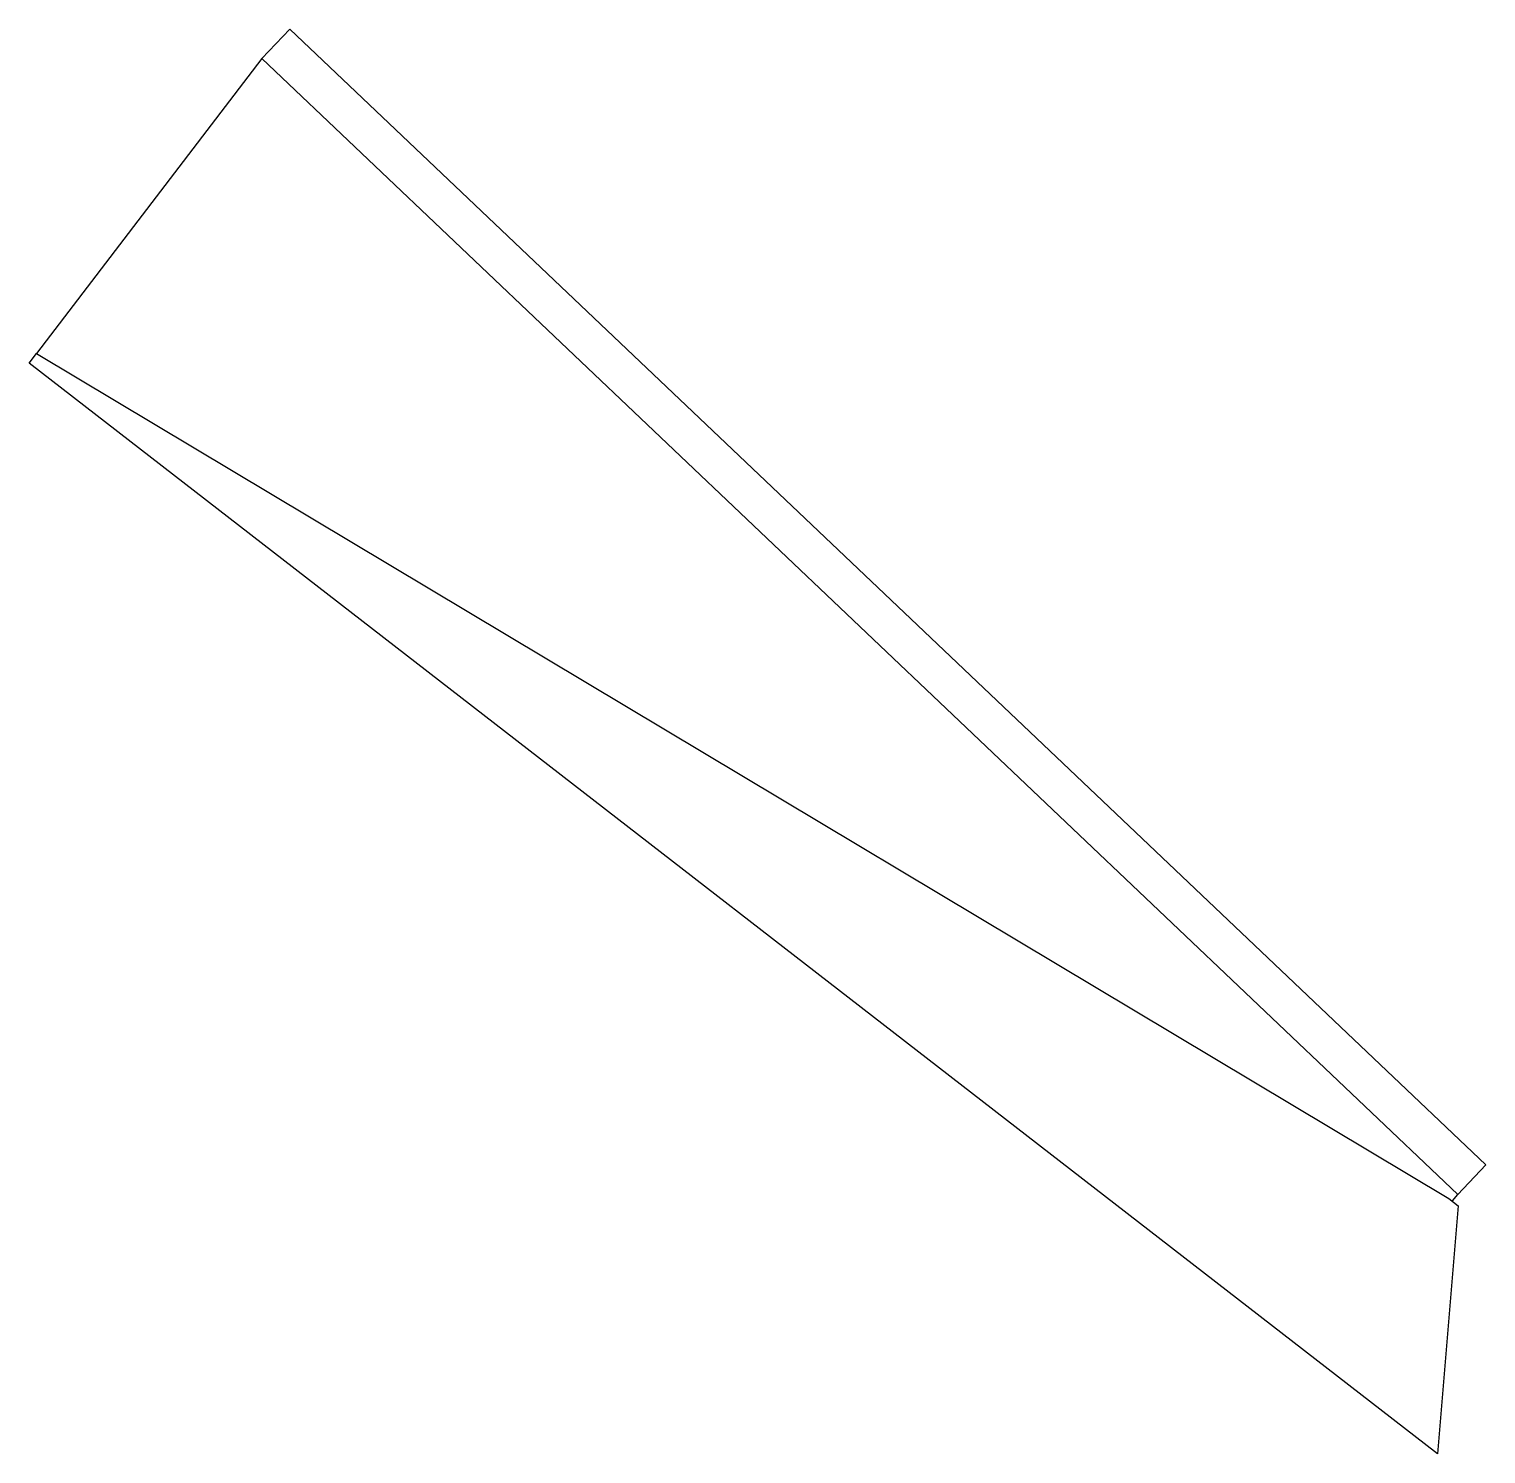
# Model space of a CAD drawing. Header units: millimetres. Extents: x -960 to 263, y 279 to 1475.
import ezdxf

# ---------------------------------------------------------------- set-up
doc = ezdxf.new("R2010")
doc.units = ezdxf.units.MM
doc.layers.add('MARCATURA', color=7, linetype='Continuous')

msp = doc.modelspace()

# ---------------------------------------------------------------- linework, layer by layer
at = {"color": 7, "linetype": 'Continuous', "lineweight": 25}
for p, q in [((-741.3, 1475.3), (-764.7, 1450.7)), ((-741.3, 1475.3), (263, 521.8)), ((-764.7, 1450.7), (-954, 1202.9)), ((239.6, 497.1), (263, 521.8)), ((235, 491.8), (239.6, 497.1))]:
    msp.add_line(p, q, dxfattribs=at)
at = {"layer": 'MARCATURA', "color": 7, "linetype": 'Continuous', "lineweight": 25}
msp.add_line((239.6, 497.1), (-764.7, 1450.7), dxfattribs=at)
at = {"layer": 'OuterContour'}
msp.add_lwpolyline([(239.7, 487.6), (222.5, 279.3), (-960.1, 1195), (-954, 1202.9), (231.8, 493.7)], close=True, dxfattribs=at)

doc.saveas('drawing.dxf')
